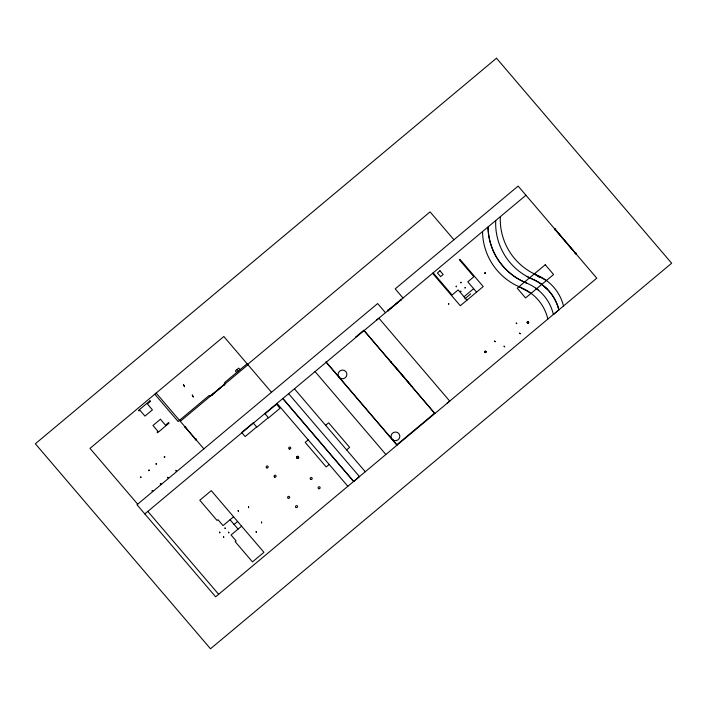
<?xml version="1.0" encoding="UTF-8"?>
<svg xmlns="http://www.w3.org/2000/svg" width="707" height="707" viewBox="0 0 707 707"><rect width="100%" height="100%" fill="white"/><g stroke="black" fill="none" stroke-linecap="round" stroke-linejoin="round"><path stroke-width="1.06" d="M448.565 303.895C447.814 304.779 449.67 303.506 448.777 303.816M247.114 363.778L224.614 382.584L225.453 383.565M247.644 364.397L430.086 211.87L453.921 239.77M211.888 394.771L223.986 384.652M180.303 421.31L247.954 364.75M212.02 394.93L224.119 384.811M355.427 337.239L363.84 330.204L434.867 413.542L364.034 330.62M388.373 310.143L400.48 300.024M144.811 513.909L525.946 195.256M388.505 310.293L400.613 300.175M265.045 413.798L276.517 404.21L280.007 408.293L268.536 417.881L264.833 413.542M256.641 426.966L245.17 436.555L241.679 432.463L253.15 422.874L256.853 427.222L268.324 417.634M464.004 296.746L473.637 288.695M464.87 298.84L470.712 293.873M391.139 361.516L390.494 362.046L394.046 365.395M308.225 439.895L305.212 442.414L326.183 466.956L329.188 464.437M325.635 425.331L328.649 422.821L349.62 447.363L346.607 449.882M233.584 516.79L223.032 525.61L217.977 519.689L217.067 520.458L199.789 500.238L211.26 490.658L263.923 552.308L252.461 561.897L235.184 541.677L236.103 540.908L231.048 534.987L241.6 526.167M234.061 524.435L237.596 521.483M411.739 385.624L411.103 386.163L411.881 386.437M326.113 362.125L397.016 445.189L396.821 444.765L434.681 413.118M353.686 481.494L282.827 398.518L353.686 481.494L359.465 476.58M527.122 276.508L532.68 279.221A46.83 45.875 -24.7 0 1 541.765 284.408L547.05 288.951A46.83 45.875 -24.7 0 1 558.866 309.869L553.387 314.535A46.476 45.531 -24.7 0 0 526.476 283.03A63.657 62.357 -24.7 0 1 488.051 227.018L488.024 226.956A63.657 62.357 -24.7 0 0 520.979 280.423L526.476 283.03M376.389 320.2L378.899 318.194L449.732 401.108L447.222 403.114M527.148 322.878L528.712 322.145M484.64 352.236L486.204 351.494M546.414 280.52L534.342 273.874L539.759 277.595M519.026 286.68L531.09 293.343M535.888 288.191L538.716 290.409M544.523 286.644L547.05 288.951M555.446 229.625L575.586 253.194M555.287 229.757L575.427 253.336M476.58 292.132L467.795 281.854L473.876 276.773L459.347 259.761L459.912 259.283L483.226 286.565L460.292 305.742L432.587 273.309M466.938 300.183L458.163 289.914L452.091 294.996L433.161 272.831M403.025 298.027L395.195 288.871L518.125 186.091L596.779 278.169L215.644 596.823L136.99 504.754L377.635 303.55L385.465 312.706M395.39 366.968L410.829 385.041M396.821 444.765L325.989 361.851L326.183 362.276M294.439 388.815L365.272 471.728M288.659 393.728L359.492 476.642M271.488 392.305L223.81 336.497L89.992 448.379L137.671 504.188M277.02 403.37L347.853 486.292M240.071 369.664L238.745 368.117L235.36 370.945L236.686 372.501M237.057 369.531L238.383 371.078M210.156 396.353L209.316 395.381L178.093 421.487L154.789 394.206M156.167 393.057L203.837 448.857M185.473 427.523L195.547 439.312M230.058 519.742L238.073 529.119M147.825 511.4L218.657 594.313M527.572 321.747L528.288 323.276M485.055 351.096L485.78 352.634M495.678 220.557L495.713 220.619A63.064 61.774 -24.7 0 0 532.707 279.283A46.83 45.875 -24.7 0 1 558.892 309.931M385.783 454.371L314.951 371.458M547.854 319.069A46.476 45.531 -24.7 0 0 533.211 295.005L530.383 292.795A46.476 45.531 -24.7 0 0 520.944 287.563L515.474 285.027A63.657 62.357 -24.7 0 1 482.528 231.56M563.514 305.981A46.83 45.875 -24.7 0 0 537.329 275.332L531.77 272.619A63.064 61.774 -24.7 0 1 500.326 216.669M339.484 377.582A4.419 4.33 -24.7 0 1 338.733 376.734M393.392 440.152A4.419 4.33 -24.7 0 1 392.438 439.533M484.94 273.529L485.099 272.61L484.984 273.476M484.587 351.573L485.108 352.696L486.257 352.157L485.727 351.034L484.587 351.573M527.095 322.215L527.625 323.338L528.765 322.799L528.244 321.676L527.095 322.215M494.591 341.083L495.121 341.702L494.591 341.083M504.082 346.183L504.612 346.801L504.082 346.183M516.198 323.019L516.729 323.638L516.198 323.019M519.698 333.13L520.228 333.748L519.698 333.13M460.955 282.279L460.902 282.827L460.955 282.279M496.5 58.213L35.35 443.766L210.5 648.787L671.65 263.234L496.5 58.213M149.981 400.807L138.519 410.396L138.996 410.953L139.906 410.184L144.962 416.105L152.42 409.874L147.365 403.953L150.458 401.364L149.981 400.807M183.555 384.864L184.562 386.676L183.555 384.864M160.436 419.251L152.977 425.481L158.032 431.403L157.113 432.171L157.59 432.728L169.061 423.14L168.584 422.583L165.491 425.172L160.436 419.251M192.295 395.098L193.303 396.919L192.295 395.098M211.685 394.541L211.128 395.01L211.658 395.628L212.215 395.16L211.685 394.541M224.349 383.954L223.792 384.422L224.322 385.041L224.879 384.573L224.349 383.954M185.411 426.648L184.774 427.178L185.234 427.726L185.87 427.187L185.411 426.648M156.565 463.863L156.017 464.322L155.894 463.633L156.565 463.863M164.846 456.943L164.298 457.402L164.174 456.704L164.846 456.943M141.055 477.163L140.499 477.623L140.384 476.925L141.055 477.163M149.336 470.235L148.788 470.694L148.664 470.005L149.336 470.235M195.945 438.976L195.309 439.507L195.768 440.054L196.405 439.524L195.945 438.976M168.231 477.508L167.674 477.976L167.55 477.278L168.231 477.508M176.511 470.588L175.955 471.048L175.84 470.349L176.511 470.588M152.712 490.808L152.164 491.268L152.04 490.57L152.712 490.808M160.993 483.88L160.445 484.348L160.321 483.65L160.993 483.88M388.178 309.905L387.622 310.373L388.152 310.992L388.709 310.532L388.178 309.905M400.842 299.317L400.277 299.786L400.807 300.404L401.373 299.945L400.842 299.317M439.975 270.781L437.43 272.911L440.602 276.623L443.148 274.493L439.975 270.781M460.814 291.178L460.681 291.646L460.814 291.178M465.171 287.537L465.038 287.996L465.171 287.537M555.225 228.882L554.58 229.413L555.048 229.961L555.684 229.43L555.225 228.882M238.197 510.472L238.339 511.276L238.197 510.472M248.493 506.866L248.634 507.67L248.493 506.866M225.047 527.961L225.197 528.571L225.047 527.961M545.247 264.754L517.224 288.182L525.566 297.956L553.599 274.519L545.247 264.754M228.67 532.203L228.821 532.813L228.67 532.203M575.825 253L575.189 253.53L575.648 254.078L576.285 253.539L575.825 253M261.484 522.066L261.625 522.871L261.484 522.066M256.164 531.514L256.305 532.309L256.164 531.514M456.271 286.194L456.218 286.75L456.271 286.194M219.744 532.132L219.806 532.804L219.744 532.132M223.642 536.701L223.704 537.355L223.642 536.701M485.294 272.796L485.585 273.211L485.294 272.796M341.596 378.705A4.419 4.33 -24.7 0 0 346.66 373.004A4.419 4.33 -24.7 0 0 339.183 371.599A4.419 4.33 -24.7 0 0 341.596 378.705M394.55 440.655A4.419 4.33 -24.7 0 0 399.614 434.955A4.419 4.33 -24.7 0 0 392.138 433.559A4.419 4.33 -24.7 0 0 394.55 440.655M288.288 498.302A1.025 1.007 -24.7 0 0 289.649 497.171A1.025 1.007 -24.7 0 0 287.988 496.588A1.025 1.007 -24.7 0 0 288.288 498.302M296.198 507.564A1.025 1.007 -24.7 0 0 297.559 506.433A1.025 1.007 -24.7 0 0 295.897 505.85A1.025 1.007 -24.7 0 0 296.198 507.564M318.76 488.705A1.025 1.007 -24.7 0 0 320.121 487.574A1.025 1.007 -24.7 0 0 318.459 486.99A1.025 1.007 -24.7 0 0 318.76 488.705M310.85 479.443A1.025 1.007 -24.7 0 0 312.202 478.312A1.025 1.007 -24.7 0 0 310.55 477.729A1.025 1.007 -24.7 0 0 310.85 479.443M297.276 458.286A1.025 1.007 -24.7 0 0 298.637 457.155A1.025 1.007 -24.7 0 0 296.975 456.572A1.025 1.007 -24.7 0 0 297.276 458.286A1.025 1.007 -24.7 0 0 298.646 457.173A1.025 1.007 -24.7 0 0 296.984 456.598A1.025 1.007 -24.7 0 0 297.285 458.313M289.366 449.033A1.025 1.007 -24.7 0 0 290.727 447.893A1.025 1.007 -24.7 0 0 289.066 447.319A1.025 1.007 -24.7 0 0 289.366 449.033M266.804 467.893A1.025 1.007 -24.7 0 0 268.165 466.753A1.025 1.007 -24.7 0 0 266.512 466.178A1.025 1.007 -24.7 0 0 266.804 467.893M274.731 477.172A1.025 1.007 -24.7 0 0 276.084 476.032A1.025 1.007 -24.7 0 0 274.431 475.458A1.025 1.007 -24.7 0 0 274.731 477.172"/></g></svg>
